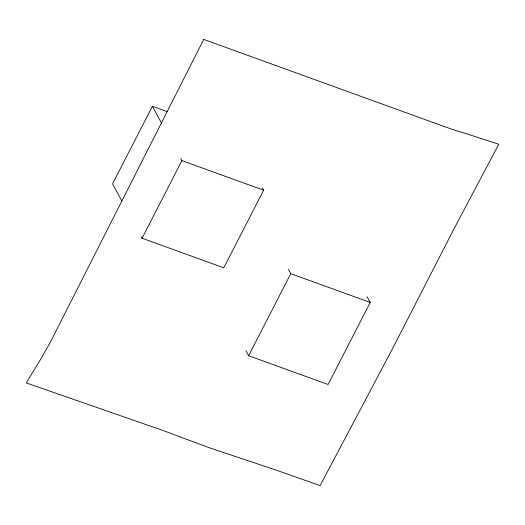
<?xml version="1.0" encoding="UTF-8"?>
<svg xmlns="http://www.w3.org/2000/svg" width="525" height="525" viewBox="0 0 525 525"><rect width="100%" height="100%" fill="white"/><g stroke="black" fill="none" stroke-linecap="round" stroke-linejoin="round"><path stroke-width="0.79" d="M167.042 111.549L152.394 106.247L112.553 183.855L121.879 201.023M262.461 188.062L263.622 190.207L223.781 267.816L142.072 238.219L181.912 160.611L180.744 158.465M367.106 296.73L370.21 302.439L328.092 384.49L248.647 355.714L290.765 273.669L288.442 269.384M181.912 160.611L263.622 190.207M290.765 273.669L370.21 302.439M152.394 106.247L161.713 123.414M245.936 350.72L248.647 355.714M141.297 236.788L142.072 238.219M203.746 39.421L50.689 341.512L41.744 357.459L26.25 382.915L150.465 426.142A189.413 57.146 27.4 0 1 173.217 434.326L209.068 447.661L274.844 469.672L320.112 485.579L392.523 348.672L453.849 229.13L498.75 144.257L465.347 133.376A150.826 45.504 27.4 0 1 443.08 126.112L203.746 39.421"/></g></svg>
